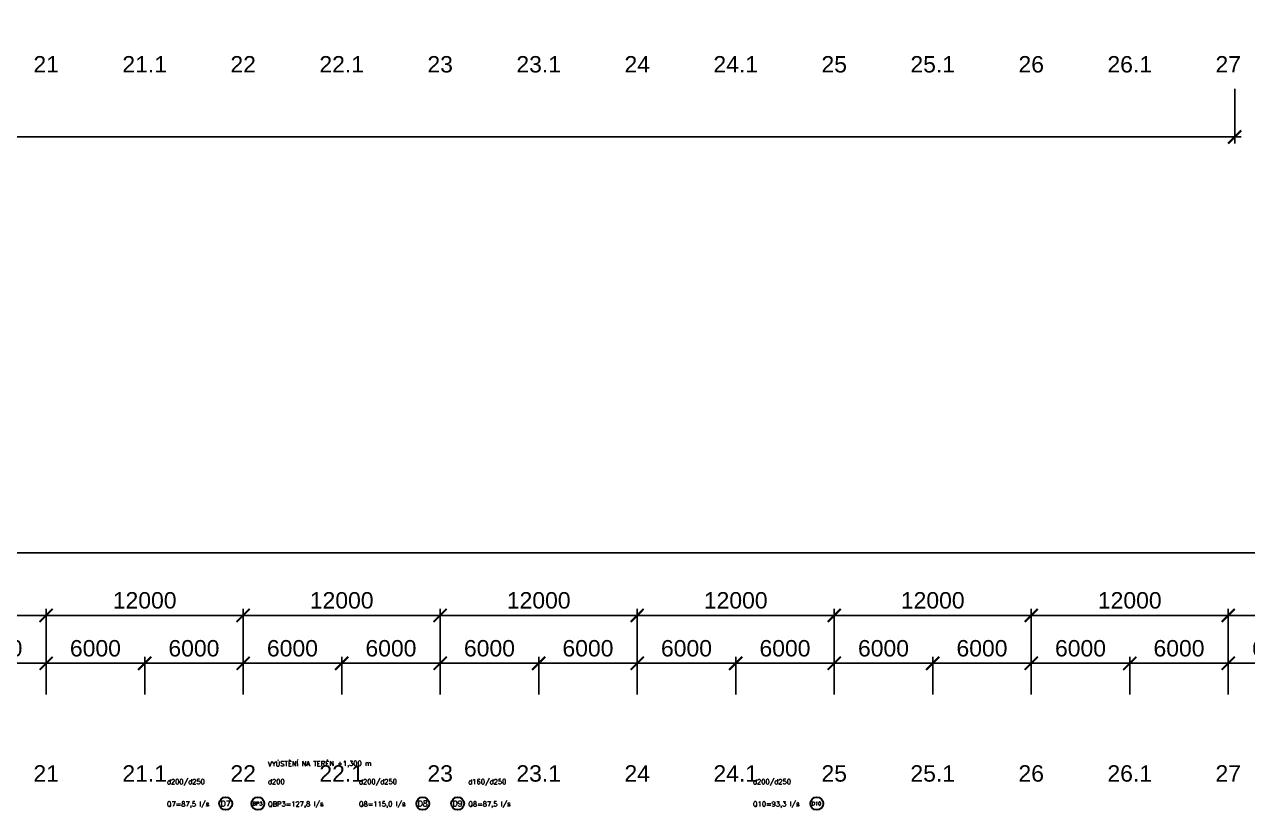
# Model space of a CAD drawing. Header units: millimetres. Extents: x 325046 to 1268204, y 1875583 to 2761998.
# Drawn here: x 944757 to 1019254, y 2005392 to 2053383 of the extents above; entities that cross this region are included whole.
import ezdxf
from ezdxf.enums import TextEntityAlignment as Align

# ---------------------------------------------------------------- set-up
doc = ezdxf.new("R2010")
doc.units = ezdxf.units.MM
doc.header["$LTSCALE"] = 100
doc.header["$PDMODE"] = 65
doc.linetypes.add('CONTINOUS', pattern=[0])
doc.linetypes.add('SO02_F11anp01$0${ Leader Line}', pattern=[0])
for name, color, linetype, lineweight, true_color in [('Korabek-bezp_vtoky_text', 7, 'CONTINOUS', 0, 0x6b50af), ('Korabek-text', 7, 'Continuous', 0, 0x7a7a7a), ('Korabek-trasy', 7, 'Continuous', 30, 0x7478c3)]:
    doc.layers.add(name, color=color, linetype=linetype, lineweight=lineweight, true_color=true_color)
doc.layers.add('Kóty osové', color=5, linetype='Continuous')
doc.layers.add('Popis OS', color=7, linetype='Continuous', true_color=0xbd0a5d)
doc.styles.add('ARIL-TENKÝ', font='arial.ttf')
doc.styles.add('ROMANS', font='romans.shx', dxfattribs={"width": 0.8})
doc.dimstyles.new('400', dxfattribs={"dimscale": 400, "dimtxt": 2.5, "dimasz": 2, "dimexe": 1, "dimexo": 12, "dimgap": 1, "dimtad": 1, "dimdec": 0, "dimzin": 0, "dimdsep": 46, "dimtxsty": 'ARIL-TENKÝ', "dimblk": 'ARCHTICK', "dimcen": 4, "dimdle": 1, "dimclrd": 256, "dimclre": 256, "dimclrt": 7, "dimadec": 0, "dimazin": 0, "dimtfac": 1, "dimtdec": 0, "dimtix": 1, "dimtofl": 0, "dimtmove": 0, "dimatfit": 0, "dimldrblk": 'OBLIQUE', "dimfxl": 1, "dimtolj": 1, "dimtzin": 0, "dimlwd": -1, "dimlwe": -1, "dimarcsym": 0})

# ---------------------------------------------------------------- blocks, each defined once
blk = doc.blocks.new('_ARCHTICK')
at = {"color": 0, "linetype": 'ByBlock', "const_width": 0.15}
blk.add_lwpolyline([(-0.5, -0.5), (0.5, 0.5)], dxfattribs=at)
blk = doc.blocks.new('*D1061')
at = {"layer": 'Defpoints', "color": 0, "transparency": 16777216}
for p in [(940079, 2014479), (940079, 2007777), (946079, 2007777)]:
    blk.add_point(p, dxfattribs=at)
at = {"layer": 'Kóty osové', "transparency": 16777216}
for p, q in [((946479, 2014479), (939679, 2014479)), ((940079, 2012577), (940079, 2014879)), ((946079, 2012577), (946079, 2014879))]:
    blk.add_line(p, q, dxfattribs=at)
at = {"layer": 'Kóty osové', "transparency": 16777216, "xscale": 800, "yscale": 800, "zscale": 800}
for p, rotation in [((940079, 2014479), 179.9999999999866), ((946079, 2014479), 359.9999999999867)]:
    blk.add_blockref('_ARCHTICK', p, dxfattribs=dict(at, rotation=rotation))
at = {"layer": 'Kóty osové', "color": 7, "transparency": 16777216, "insert": (943079, 2015389), "char_height": 1000, "attachment_point": 5, "style": 'ARIL-TENKÝ'}
blk.add_mtext('\\A1;6000', dxfattribs=at)
blk = doc.blocks.new('_Oblique')
at = {"color": 0, "lineweight": -2}
blk.add_line((-0.5, -0.5), (0.5, 0.5), dxfattribs=at)
blk = doc.blocks.new('*D1088')
at = {"layer": 'Defpoints', "color": 0, "transparency": 16777216}
for p in [(1018079, 2014479), (1018079, 2007777), (1024079, 2007777)]:
    blk.add_point(p, dxfattribs=at)
at = {"layer": 'Kóty osové', "transparency": 16777216}
for p, q in [((1024479, 2014479), (1017679, 2014479)), ((1018079, 2012577), (1018079, 2014879)), ((1024079, 2012577), (1024079, 2014879))]:
    blk.add_line(p, q, dxfattribs=at)
at = {"layer": 'Kóty osové', "transparency": 16777216, "xscale": 800, "yscale": 800, "zscale": 800, "rotation": 180}
blk.add_blockref('_ARCHTICK', (1018079, 2014479), dxfattribs=at)
at = {"layer": 'Kóty osové', "transparency": 16777216, "xscale": 800, "yscale": 800, "zscale": 800}
blk.add_blockref('_ARCHTICK', (1024079, 2014479), dxfattribs=at)
at = {"layer": 'Kóty osové', "color": 7, "transparency": 16777216, "insert": (1021079, 2015389), "char_height": 1000, "attachment_point": 5, "style": 'ARIL-TENKÝ'}
blk.add_mtext('\\A1;6000', dxfattribs=at)
blk = doc.blocks.new('*D1089')
at = {"layer": 'Defpoints', "color": 0, "transparency": 16777216}
for p in [(1012079, 2014479), (1012079, 2007777), (1018079, 2007777)]:
    blk.add_point(p, dxfattribs=at)
at = {"layer": 'Kóty osové', "transparency": 16777216}
for p, q in [((1018479, 2014479), (1011679, 2014479)), ((1012079, 2012577), (1012079, 2014879)), ((1018079, 2012577), (1018079, 2014879))]:
    blk.add_line(p, q, dxfattribs=at)
at = {"layer": 'Kóty osové', "transparency": 16777216, "xscale": 800, "yscale": 800, "zscale": 800, "rotation": 180}
blk.add_blockref('_ARCHTICK', (1012079, 2014479), dxfattribs=at)
at = {"layer": 'Kóty osové', "transparency": 16777216, "xscale": 800, "yscale": 800, "zscale": 800}
blk.add_blockref('_ARCHTICK', (1018079, 2014479), dxfattribs=at)
at = {"layer": 'Kóty osové', "color": 7, "transparency": 16777216, "insert": (1015079, 2015389), "char_height": 1000, "attachment_point": 5, "style": 'ARIL-TENKÝ'}
blk.add_mtext('\\A1;6000', dxfattribs=at)
blk = doc.blocks.new('*D1090')
at = {"layer": 'Defpoints', "color": 0, "transparency": 16777216}
for p in [(1006079, 2014479), (1006079, 2007777), (1012079, 2007777)]:
    blk.add_point(p, dxfattribs=at)
at = {"layer": 'Kóty osové', "transparency": 16777216}
for p, q in [((1012479, 2014479), (1005679, 2014479)), ((1006079, 2012577), (1006079, 2014879)), ((1012079, 2012577), (1012079, 2014879))]:
    blk.add_line(p, q, dxfattribs=at)
at = {"layer": 'Kóty osové', "transparency": 16777216, "xscale": 800, "yscale": 800, "zscale": 800, "rotation": 180}
blk.add_blockref('_ARCHTICK', (1006079, 2014479), dxfattribs=at)
at = {"layer": 'Kóty osové', "transparency": 16777216, "xscale": 800, "yscale": 800, "zscale": 800}
blk.add_blockref('_ARCHTICK', (1012079, 2014479), dxfattribs=at)
at = {"layer": 'Kóty osové', "color": 7, "transparency": 16777216, "insert": (1009079, 2015389), "char_height": 1000, "attachment_point": 5, "style": 'ARIL-TENKÝ'}
blk.add_mtext('\\A1;6000', dxfattribs=at)
blk = doc.blocks.new('*D1091')
at = {"layer": 'Defpoints', "color": 0, "transparency": 16777216}
for p in [(1000079, 2014479), (1000079, 2007777), (1006079, 2007777)]:
    blk.add_point(p, dxfattribs=at)
at = {"layer": 'Kóty osové', "transparency": 16777216}
for p, q in [((1006479, 2014479), (999679, 2014479)), ((1000079, 2012577), (1000079, 2014879)), ((1006079, 2012577), (1006079, 2014879))]:
    blk.add_line(p, q, dxfattribs=at)
at = {"layer": 'Kóty osové', "transparency": 16777216, "xscale": 800, "yscale": 800, "zscale": 800, "rotation": 180}
blk.add_blockref('_ARCHTICK', (1000079, 2014479), dxfattribs=at)
at = {"layer": 'Kóty osové', "transparency": 16777216, "xscale": 800, "yscale": 800, "zscale": 800}
blk.add_blockref('_ARCHTICK', (1006079, 2014479), dxfattribs=at)
at = {"layer": 'Kóty osové', "color": 7, "transparency": 16777216, "insert": (1003079, 2015389), "char_height": 1000, "attachment_point": 5, "style": 'ARIL-TENKÝ'}
blk.add_mtext('\\A1;6000', dxfattribs=at)
blk = doc.blocks.new('*D1092')
at = {"layer": 'Defpoints', "color": 0, "transparency": 16777216}
for p in [(994079, 2014479), (994079, 2007777), (1000079, 2007777)]:
    blk.add_point(p, dxfattribs=at)
at = {"layer": 'Kóty osové', "transparency": 16777216}
for p, q in [((1000479, 2014479), (993679, 2014479)), ((994079, 2012577), (994079, 2014879)), ((1000079, 2012577), (1000079, 2014879))]:
    blk.add_line(p, q, dxfattribs=at)
at = {"layer": 'Kóty osové', "transparency": 16777216, "xscale": 800, "yscale": 800, "zscale": 800, "rotation": 180}
blk.add_blockref('_ARCHTICK', (994079, 2014479), dxfattribs=at)
at = {"layer": 'Kóty osové', "transparency": 16777216, "xscale": 800, "yscale": 800, "zscale": 800}
blk.add_blockref('_ARCHTICK', (1000079, 2014479), dxfattribs=at)
at = {"layer": 'Kóty osové', "color": 7, "transparency": 16777216, "insert": (997079, 2015389), "char_height": 1000, "attachment_point": 5, "style": 'ARIL-TENKÝ'}
blk.add_mtext('\\A1;6000', dxfattribs=at)
blk = doc.blocks.new('*D1093')
at = {"layer": 'Defpoints', "color": 0, "transparency": 16777216}
for p in [(988079, 2014479), (988079, 2007777), (994079, 2007777)]:
    blk.add_point(p, dxfattribs=at)
at = {"layer": 'Kóty osové', "transparency": 16777216}
for p, q in [((994479, 2014479), (987679, 2014479)), ((988079, 2012577), (988079, 2014879)), ((994079, 2012577), (994079, 2014879))]:
    blk.add_line(p, q, dxfattribs=at)
at = {"layer": 'Kóty osové', "transparency": 16777216, "xscale": 800, "yscale": 800, "zscale": 800, "rotation": 180}
blk.add_blockref('_ARCHTICK', (988079, 2014479), dxfattribs=at)
at = {"layer": 'Kóty osové', "transparency": 16777216, "xscale": 800, "yscale": 800, "zscale": 800}
blk.add_blockref('_ARCHTICK', (994079, 2014479), dxfattribs=at)
at = {"layer": 'Kóty osové', "color": 7, "transparency": 16777216, "insert": (991079, 2015389), "char_height": 1000, "attachment_point": 5, "style": 'ARIL-TENKÝ'}
blk.add_mtext('\\A1;6000', dxfattribs=at)
blk = doc.blocks.new('*D1094')
at = {"layer": 'Defpoints', "color": 0, "transparency": 16777216}
for p in [(982079, 2014479), (982079, 2007777), (988079, 2007777)]:
    blk.add_point(p, dxfattribs=at)
at = {"layer": 'Kóty osové', "transparency": 16777216}
for p, q in [((988479, 2014479), (981679, 2014479)), ((982079, 2012577), (982079, 2014879)), ((988079, 2012577), (988079, 2014879))]:
    blk.add_line(p, q, dxfattribs=at)
at = {"layer": 'Kóty osové', "transparency": 16777216, "xscale": 800, "yscale": 800, "zscale": 800, "rotation": 180}
blk.add_blockref('_ARCHTICK', (982079, 2014479), dxfattribs=at)
at = {"layer": 'Kóty osové', "transparency": 16777216, "xscale": 800, "yscale": 800, "zscale": 800}
blk.add_blockref('_ARCHTICK', (988079, 2014479), dxfattribs=at)
at = {"layer": 'Kóty osové', "color": 7, "transparency": 16777216, "insert": (985079, 2015389), "char_height": 1000, "attachment_point": 5, "style": 'ARIL-TENKÝ'}
blk.add_mtext('\\A1;6000', dxfattribs=at)
blk = doc.blocks.new('*D1095')
at = {"layer": 'Defpoints', "color": 0, "transparency": 16777216}
for p in [(976079, 2014479), (976079, 2007777), (982079, 2007777)]:
    blk.add_point(p, dxfattribs=at)
at = {"layer": 'Kóty osové', "transparency": 16777216}
for p, q in [((982479, 2014479), (975679, 2014479)), ((976079, 2012577), (976079, 2014879)), ((982079, 2012577), (982079, 2014879))]:
    blk.add_line(p, q, dxfattribs=at)
at = {"layer": 'Kóty osové', "transparency": 16777216, "xscale": 800, "yscale": 800, "zscale": 800, "rotation": 180}
blk.add_blockref('_ARCHTICK', (976079, 2014479), dxfattribs=at)
at = {"layer": 'Kóty osové', "transparency": 16777216, "xscale": 800, "yscale": 800, "zscale": 800}
blk.add_blockref('_ARCHTICK', (982079, 2014479), dxfattribs=at)
at = {"layer": 'Kóty osové', "color": 7, "transparency": 16777216, "insert": (979079, 2015389), "char_height": 1000, "attachment_point": 5, "style": 'ARIL-TENKÝ'}
blk.add_mtext('\\A1;6000', dxfattribs=at)
blk = doc.blocks.new('*D1096')
at = {"layer": 'Defpoints', "color": 0, "transparency": 16777216}
for p in [(970079, 2014479), (970079, 2007777), (976079, 2007777)]:
    blk.add_point(p, dxfattribs=at)
at = {"layer": 'Kóty osové', "transparency": 16777216}
for p, q in [((976479, 2014479), (969679, 2014479)), ((970079, 2012577), (970079, 2014879)), ((976079, 2012577), (976079, 2014879))]:
    blk.add_line(p, q, dxfattribs=at)
at = {"layer": 'Kóty osové', "transparency": 16777216, "xscale": 800, "yscale": 800, "zscale": 800, "rotation": 180}
blk.add_blockref('_ARCHTICK', (970079, 2014479), dxfattribs=at)
at = {"layer": 'Kóty osové', "transparency": 16777216, "xscale": 800, "yscale": 800, "zscale": 800}
blk.add_blockref('_ARCHTICK', (976079, 2014479), dxfattribs=at)
at = {"layer": 'Kóty osové', "color": 7, "transparency": 16777216, "insert": (973079, 2015389), "char_height": 1000, "attachment_point": 5, "style": 'ARIL-TENKÝ'}
blk.add_mtext('\\A1;6000', dxfattribs=at)
blk = doc.blocks.new('*D1097')
at = {"layer": 'Defpoints', "color": 0, "transparency": 16777216}
for p in [(964079, 2014479), (964079, 2007777), (970079, 2007777)]:
    blk.add_point(p, dxfattribs=at)
at = {"layer": 'Kóty osové', "transparency": 16777216}
for p, q in [((970479, 2014479), (963679, 2014479)), ((964079, 2012577), (964079, 2014879)), ((970079, 2012577), (970079, 2014879))]:
    blk.add_line(p, q, dxfattribs=at)
at = {"layer": 'Kóty osové', "transparency": 16777216, "xscale": 800, "yscale": 800, "zscale": 800, "rotation": 180}
blk.add_blockref('_ARCHTICK', (964079, 2014479), dxfattribs=at)
at = {"layer": 'Kóty osové', "transparency": 16777216, "xscale": 800, "yscale": 800, "zscale": 800}
blk.add_blockref('_ARCHTICK', (970079, 2014479), dxfattribs=at)
at = {"layer": 'Kóty osové', "color": 7, "transparency": 16777216, "insert": (967079, 2015389), "char_height": 1000, "attachment_point": 5, "style": 'ARIL-TENKÝ'}
blk.add_mtext('\\A1;6000', dxfattribs=at)
blk = doc.blocks.new('*D1098')
at = {"layer": 'Defpoints', "color": 0, "transparency": 16777216}
for p in [(958079, 2014479), (958079, 2007777), (964079, 2007777)]:
    blk.add_point(p, dxfattribs=at)
at = {"layer": 'Kóty osové', "transparency": 16777216}
for p, q in [((964479, 2014479), (957679, 2014479)), ((958079, 2012577), (958079, 2014879)), ((964079, 2012577), (964079, 2014879))]:
    blk.add_line(p, q, dxfattribs=at)
at = {"layer": 'Kóty osové', "transparency": 16777216, "xscale": 800, "yscale": 800, "zscale": 800, "rotation": 180}
blk.add_blockref('_ARCHTICK', (958079, 2014479), dxfattribs=at)
at = {"layer": 'Kóty osové', "transparency": 16777216, "xscale": 800, "yscale": 800, "zscale": 800}
blk.add_blockref('_ARCHTICK', (964079, 2014479), dxfattribs=at)
at = {"layer": 'Kóty osové', "color": 7, "transparency": 16777216, "insert": (961079, 2015389), "char_height": 1000, "attachment_point": 5, "style": 'ARIL-TENKÝ'}
blk.add_mtext('\\A1;6000', dxfattribs=at)
blk = doc.blocks.new('*D1099')
at = {"layer": 'Defpoints', "color": 0, "transparency": 16777216}
for p in [(952079, 2014479), (952079, 2007777), (958079, 2007777)]:
    blk.add_point(p, dxfattribs=at)
at = {"layer": 'Kóty osové', "transparency": 16777216}
for p, q in [((958479, 2014479), (951679, 2014479)), ((952079, 2012577), (952079, 2014879)), ((958079, 2012577), (958079, 2014879))]:
    blk.add_line(p, q, dxfattribs=at)
at = {"layer": 'Kóty osové', "transparency": 16777216, "xscale": 800, "yscale": 800, "zscale": 800, "rotation": 180}
blk.add_blockref('_ARCHTICK', (952079, 2014479), dxfattribs=at)
at = {"layer": 'Kóty osové', "transparency": 16777216, "xscale": 800, "yscale": 800, "zscale": 800}
blk.add_blockref('_ARCHTICK', (958079, 2014479), dxfattribs=at)
at = {"layer": 'Kóty osové', "color": 7, "transparency": 16777216, "insert": (955079, 2015389), "char_height": 1000, "attachment_point": 5, "style": 'ARIL-TENKÝ'}
blk.add_mtext('\\A1;6000', dxfattribs=at)
blk = doc.blocks.new('*D1100')
at = {"layer": 'Defpoints', "color": 0, "transparency": 16777216}
for p in [(946079, 2014479), (946079, 2007777), (952079, 2007777)]:
    blk.add_point(p, dxfattribs=at)
at = {"layer": 'Kóty osové', "transparency": 16777216}
for p, q in [((952479, 2014479), (945679, 2014479)), ((946079, 2012577), (946079, 2014879)), ((952079, 2012577), (952079, 2014879))]:
    blk.add_line(p, q, dxfattribs=at)
at = {"layer": 'Kóty osové', "transparency": 16777216, "xscale": 800, "yscale": 800, "zscale": 800, "rotation": 180}
blk.add_blockref('_ARCHTICK', (946079, 2014479), dxfattribs=at)
at = {"layer": 'Kóty osové', "transparency": 16777216, "xscale": 800, "yscale": 800, "zscale": 800}
blk.add_blockref('_ARCHTICK', (952079, 2014479), dxfattribs=at)
at = {"layer": 'Kóty osové', "color": 7, "transparency": 16777216, "insert": (949079, 2015389), "char_height": 1000, "attachment_point": 5, "style": 'ARIL-TENKÝ'}
blk.add_mtext('\\A1;6000', dxfattribs=at)
blk = doc.blocks.new('*D1121')
at = {"layer": 'Defpoints', "color": 0, "transparency": 16777216}
for p in [(934079, 2017397), (946079, 2012577), (934079, 2007897)]:
    blk.add_point(p, dxfattribs=at)
at = {"layer": 'Kóty osové', "transparency": 16777216}
for p, q in [((946479, 2017397), (933679, 2017397)), ((934079, 2012697), (934079, 2017797)), ((946079, 2017377), (946079, 2017797))]:
    blk.add_line(p, q, dxfattribs=at)
at = {"layer": 'Kóty osové', "transparency": 16777216, "xscale": 800, "yscale": 800, "zscale": 800, "rotation": 180}
blk.add_blockref('_ARCHTICK', (934079, 2017397), dxfattribs=at)
at = {"layer": 'Kóty osové', "transparency": 16777216, "xscale": 800, "yscale": 800, "zscale": 800}
blk.add_blockref('_ARCHTICK', (946079, 2017397), dxfattribs=at)
at = {"layer": 'Kóty osové', "color": 7, "transparency": 16777216, "insert": (940079, 2018308), "char_height": 1000, "attachment_point": 5, "style": 'ARIL-TENKÝ'}
blk.add_mtext('\\A1;12000', dxfattribs=at)
blk = doc.blocks.new('*D1122')
at = {"layer": 'Defpoints', "color": 0, "transparency": 16777216}
for p in [(946079, 2017397), (958079, 2012577), (946079, 2007897)]:
    blk.add_point(p, dxfattribs=at)
at = {"layer": 'Kóty osové', "transparency": 16777216}
for p, q in [((958479, 2017397), (945679, 2017397)), ((946079, 2012697), (946079, 2017797)), ((958079, 2017377), (958079, 2017797))]:
    blk.add_line(p, q, dxfattribs=at)
at = {"layer": 'Kóty osové', "transparency": 16777216, "xscale": 800, "yscale": 800, "zscale": 800, "rotation": 180}
blk.add_blockref('_ARCHTICK', (946079, 2017397), dxfattribs=at)
at = {"layer": 'Kóty osové', "transparency": 16777216, "xscale": 800, "yscale": 800, "zscale": 800}
blk.add_blockref('_ARCHTICK', (958079, 2017397), dxfattribs=at)
at = {"layer": 'Kóty osové', "color": 7, "transparency": 16777216, "insert": (952079, 2018308), "char_height": 1000, "attachment_point": 5, "style": 'ARIL-TENKÝ'}
blk.add_mtext('\\A1;12000', dxfattribs=at)
blk = doc.blocks.new('*D1123')
at = {"layer": 'Defpoints', "color": 0, "transparency": 16777216}
for p in [(958079, 2017397), (970079, 2012577), (958079, 2007897)]:
    blk.add_point(p, dxfattribs=at)
at = {"layer": 'Kóty osové', "transparency": 16777216}
for p, q in [((970479, 2017397), (957679, 2017397)), ((958079, 2012697), (958079, 2017797)), ((970079, 2017377), (970079, 2017797))]:
    blk.add_line(p, q, dxfattribs=at)
at = {"layer": 'Kóty osové', "transparency": 16777216, "xscale": 800, "yscale": 800, "zscale": 800, "rotation": 180}
blk.add_blockref('_ARCHTICK', (958079, 2017397), dxfattribs=at)
at = {"layer": 'Kóty osové', "transparency": 16777216, "xscale": 800, "yscale": 800, "zscale": 800}
blk.add_blockref('_ARCHTICK', (970079, 2017397), dxfattribs=at)
at = {"layer": 'Kóty osové', "color": 7, "transparency": 16777216, "insert": (964079, 2018308), "char_height": 1000, "attachment_point": 5, "style": 'ARIL-TENKÝ'}
blk.add_mtext('\\A1;12000', dxfattribs=at)
blk = doc.blocks.new('*D1124')
at = {"layer": 'Defpoints', "color": 0, "transparency": 16777216}
for p in [(970079, 2017397), (982079, 2012577), (970079, 2007897)]:
    blk.add_point(p, dxfattribs=at)
at = {"layer": 'Kóty osové', "transparency": 16777216}
for p, q in [((982479, 2017397), (969679, 2017397)), ((970079, 2012697), (970079, 2017797)), ((982079, 2017377), (982079, 2017797))]:
    blk.add_line(p, q, dxfattribs=at)
at = {"layer": 'Kóty osové', "transparency": 16777216, "xscale": 800, "yscale": 800, "zscale": 800, "rotation": 180}
blk.add_blockref('_ARCHTICK', (970079, 2017397), dxfattribs=at)
at = {"layer": 'Kóty osové', "transparency": 16777216, "xscale": 800, "yscale": 800, "zscale": 800}
blk.add_blockref('_ARCHTICK', (982079, 2017397), dxfattribs=at)
at = {"layer": 'Kóty osové', "color": 7, "transparency": 16777216, "insert": (976079, 2018308), "char_height": 1000, "attachment_point": 5, "style": 'ARIL-TENKÝ'}
blk.add_mtext('\\A1;12000', dxfattribs=at)
blk = doc.blocks.new('*D1125')
at = {"layer": 'Defpoints', "color": 0, "transparency": 16777216}
for p in [(982079, 2017397), (994079, 2012577), (982079, 2007897)]:
    blk.add_point(p, dxfattribs=at)
at = {"layer": 'Kóty osové', "transparency": 16777216}
for p, q in [((994479, 2017397), (981679, 2017397)), ((982079, 2012697), (982079, 2017797)), ((994079, 2017377), (994079, 2017797))]:
    blk.add_line(p, q, dxfattribs=at)
at = {"layer": 'Kóty osové', "transparency": 16777216, "xscale": 800, "yscale": 800, "zscale": 800, "rotation": 180}
blk.add_blockref('_ARCHTICK', (982079, 2017397), dxfattribs=at)
at = {"layer": 'Kóty osové', "transparency": 16777216, "xscale": 800, "yscale": 800, "zscale": 800}
blk.add_blockref('_ARCHTICK', (994079, 2017397), dxfattribs=at)
at = {"layer": 'Kóty osové', "color": 7, "transparency": 16777216, "insert": (988079, 2018308), "char_height": 1000, "attachment_point": 5, "style": 'ARIL-TENKÝ'}
blk.add_mtext('\\A1;12000', dxfattribs=at)
blk = doc.blocks.new('*D1126')
at = {"layer": 'Defpoints', "color": 0, "transparency": 16777216}
for p in [(994079, 2017397), (1006079, 2012577), (994079, 2007897)]:
    blk.add_point(p, dxfattribs=at)
at = {"layer": 'Kóty osové', "transparency": 16777216}
for p, q in [((1006479, 2017397), (993679, 2017397)), ((994079, 2012697), (994079, 2017797)), ((1006079, 2017377), (1006079, 2017797))]:
    blk.add_line(p, q, dxfattribs=at)
at = {"layer": 'Kóty osové', "transparency": 16777216, "xscale": 800, "yscale": 800, "zscale": 800, "rotation": 180}
blk.add_blockref('_ARCHTICK', (994079, 2017397), dxfattribs=at)
at = {"layer": 'Kóty osové', "transparency": 16777216, "xscale": 800, "yscale": 800, "zscale": 800}
blk.add_blockref('_ARCHTICK', (1006079, 2017397), dxfattribs=at)
at = {"layer": 'Kóty osové', "color": 7, "transparency": 16777216, "insert": (1000079, 2018308), "char_height": 1000, "attachment_point": 5, "style": 'ARIL-TENKÝ'}
blk.add_mtext('\\A1;12000', dxfattribs=at)
blk = doc.blocks.new('*D1127')
at = {"layer": 'Defpoints', "color": 0, "transparency": 16777216}
for p in [(1006079, 2017397), (1018079, 2012577), (1006079, 2007897)]:
    blk.add_point(p, dxfattribs=at)
at = {"layer": 'Kóty osové', "transparency": 16777216}
for p, q in [((1018479, 2017397), (1005679, 2017397)), ((1006079, 2012697), (1006079, 2017797)), ((1018079, 2017377), (1018079, 2017797))]:
    blk.add_line(p, q, dxfattribs=at)
at = {"layer": 'Kóty osové', "transparency": 16777216, "xscale": 800, "yscale": 800, "zscale": 800, "rotation": 180}
blk.add_blockref('_ARCHTICK', (1006079, 2017397), dxfattribs=at)
at = {"layer": 'Kóty osové', "transparency": 16777216, "xscale": 800, "yscale": 800, "zscale": 800}
blk.add_blockref('_ARCHTICK', (1018079, 2017397), dxfattribs=at)
at = {"layer": 'Kóty osové', "color": 7, "transparency": 16777216, "insert": (1012079, 2018308), "char_height": 1000, "attachment_point": 5, "style": 'ARIL-TENKÝ'}
blk.add_mtext('\\A1;12000', dxfattribs=at)
blk = doc.blocks.new('*D1128')
at = {"layer": 'Defpoints', "color": 0, "transparency": 16777216}
for p in [(1018079, 2017397), (1030079, 2012577), (1018079, 2007897)]:
    blk.add_point(p, dxfattribs=at)
at = {"layer": 'Kóty osové', "transparency": 16777216}
for p, q in [((1030479, 2017397), (1017679, 2017397)), ((1018079, 2012697), (1018079, 2017797)), ((1030079, 2017377), (1030079, 2017797))]:
    blk.add_line(p, q, dxfattribs=at)
at = {"layer": 'Kóty osové', "transparency": 16777216, "xscale": 800, "yscale": 800, "zscale": 800, "rotation": 180}
blk.add_blockref('_ARCHTICK', (1018079, 2017397), dxfattribs=at)
at = {"layer": 'Kóty osové', "transparency": 16777216, "xscale": 800, "yscale": 800, "zscale": 800}
blk.add_blockref('_ARCHTICK', (1030079, 2017397), dxfattribs=at)
at = {"layer": 'Kóty osové', "color": 7, "transparency": 16777216, "insert": (1024079, 2018308), "char_height": 1000, "attachment_point": 5, "style": 'ARIL-TENKÝ'}
blk.add_mtext('\\A1;12000', dxfattribs=at)
blk = doc.blocks.new('A$C73023567')
at = {"layer": 'Korabek-bezp_vtoky_text', "lineweight": 30}
blk.add_circle((253170.8, 126546.4), 392.2, dxfattribs=at)
at = {"layer": 'Korabek-text', "lineweight": 30}
for centre in [(251214.2, 126546.4), (263214.2, 126546.4), (265335.8, 126546.4), (287214.2, 126546.4)]:
    blk.add_circle(centre, 392.2, dxfattribs=at)
at = {"layer": 'Korabek-bezp_vtoky_text', "style": 'ROMANS'}
for s, height, rotation, p in [('VYÚSTĚNÍ NA TERÉN +1,300 m', 300, 0.347404, (253786.9, 128962.1)), ('d200', 300, 0.347404, (253786.9, 127878.9)), ('BP3', 225, 359.652596, (252853.7, 126547.3)), ('QBP3=127,8 l/s', 300, 0.347404, (253786.9, 126510.5))]:
    blk.add_text(s, height=height, rotation=rotation, dxfattribs=at).set_placement(p, align=Align.MIDDLE_LEFT)
at = {"layer": 'Korabek-text', "style": 'ROMANS'}
for s, height, rotation, p in [('d200/d250', 300, 0.347404, (247627.1, 127870.2)), ('d200/d250', 300, 0.347404, (259327.1, 127870.2)), ('d160/d250', 300, 0.347404, (265987, 127870.2)), ('d200/d250', 300, 0.347404, (283327.1, 127870.2)), ('Q7=87,5 l/s', 300, 0.347404, (247627.1, 126514.1)), ('D7', 350, 359.652596, (250897.1, 126547.3)), ('Q8=115,0 l/s', 300, 0.347404, (259327.1, 126514.1)), ('D8', 350, 359.652596, (262897.1, 126547.3)), ('D9', 350, 359.652596, (265018.8, 126547.3)), ('Q8=87,5 l/s', 300, 0.347404, (265987, 126514.1)), ('Q10=93,3 l/s', 300, 0.347404, (283327.1, 126514.1)), ('D10', 225, 359.652596, (286897.1, 126547.3))]:
    blk.add_text(s, height=height, rotation=rotation, dxfattribs=at).set_placement(p, align=Align.MIDDLE_LEFT)
blk = doc.blocks.new('*D1568')
at = {"layer": 'Defpoints', "color": 0, "transparency": 16777216}
for p in [(705684, 2054273), (1018474, 2054273), (705684, 2046531)]:
    blk.add_point(p, dxfattribs=at)
at = {"layer": 'Kóty osové', "transparency": 16777216}
for p, q in [((705684, 2049473), (705684, 2046131)), ((1018474, 2049473), (1018474, 2046131)), ((1018874, 2046531), (705284, 2046531))]:
    blk.add_line(p, q, dxfattribs=at)
at = {"layer": 'Kóty osové', "transparency": 16777216, "xscale": 800, "yscale": 800, "zscale": 800, "rotation": 180}
blk.add_blockref('_ARCHTICK', (705684, 2046531), dxfattribs=at)
at = {"layer": 'Kóty osové', "transparency": 16777216, "xscale": 800, "yscale": 800, "zscale": 800}
blk.add_blockref('_ARCHTICK', (1018474, 2046531), dxfattribs=at)
at = {"layer": 'Kóty osové', "color": 7, "transparency": 16777216, "insert": (862079, 2047442), "char_height": 1000, "attachment_point": 5, "style": 'ARIL-TENKÝ'}
blk.add_mtext('\\A1;312790', dxfattribs=at)
blk = doc.blocks.new('*D1570')
at = {"layer": 'Defpoints', "color": 0, "transparency": 16777216}
for p in [(705684, 2021211), (705684, 2004708), (1078474, 2004708)]:
    blk.add_point(p, dxfattribs=at)
at = {"layer": 'Kóty osové', "transparency": 16777216}
for p, q in [((1078874, 2021211), (705284, 2021211)), ((705684, 2009508), (705684, 2021611)), ((1078474, 2009508), (1078474, 2021611))]:
    blk.add_line(p, q, dxfattribs=at)
at = {"layer": 'Kóty osové', "transparency": 16777216, "xscale": 800, "yscale": 800, "zscale": 800, "rotation": 180}
blk.add_blockref('_ARCHTICK', (705684, 2021211), dxfattribs=at)
at = {"layer": 'Kóty osové', "transparency": 16777216, "xscale": 800, "yscale": 800, "zscale": 800}
blk.add_blockref('_ARCHTICK', (1078474, 2021211), dxfattribs=at)
at = {"layer": 'Kóty osové', "color": 7, "transparency": 16777216, "insert": (892079, 2022122), "char_height": 1000, "attachment_point": 5, "style": 'ARIL-TENKÝ'}
blk.add_mtext('\\A1;372790', dxfattribs=at)

msp = doc.modelspace()

# ---------------------------------------------------------------- block references
at = {"layer": 'Korabek-trasy', "linetype": 'SO02_F11anp01$0${ Leader Line}'}
msp.add_blockref('A$C73023567', (705803.7, 1879392.2), dxfattribs=at)

# ---------------------------------------------------------------- texts
at = {"layer": 'Popis OS', "linetype": 'ByBlock', "style": 'ARIL-TENKÝ'}
for s, p in [('21', (946078.7, 2050958.4)), ('21.1', (952078.7, 2050958.4)), ('22', (958078.7, 2050958.4)), ('22.1', (964078.7, 2050958.4)), ('23', (970078.7, 2050958.4)), ('23.1', (976078.7, 2050958.4)), ('24', (982078.7, 2050958.4)), ('24.1', (988078.7, 2050958.4)), ('25', (994078.7, 2050958.4)), ('25.1', (1000078.7, 2050958.4)), ('26', (1006078.7, 2050958.4)), ('26.1', (1012078.7, 2050958.4)), ('27', (1018078.7, 2050958.4)), ('21', (946078.7, 2007772.8)), ('21.1', (952078.7, 2007772.8)), ('22', (958078.7, 2007772.8)), ('22.1', (964078.7, 2007772.8)), ('23', (970078.7, 2007772.8)), ('23.1', (976078.7, 2007772.8)), ('24', (982078.7, 2007772.8)), ('24.1', (988078.7, 2007772.8)), ('25', (994078.7, 2007772.8)), ('25.1', (1000078.7, 2007772.8)), ('26', (1006078.7, 2007772.8)), ('26.1', (1012078.7, 2007772.8)), ('27', (1018078.7, 2007772.8))]:
    msp.add_text(s, height=1000, dxfattribs=at).set_placement(p, align=Align.MIDDLE_CENTER)

# ---------------------------------------------------------------- dimensions: what is measured, and where the dimension line sits
at = {"layer": 'Kóty osové'}
for base, p1, p2, picture, middle in [((705683.7, 2046530.6), (1018473.7, 2054273.4), (705683.7, 2054273.4), '*D1568', (862078.7, 2047441.6)), ((705683.7, 2021210.9), (1078473.7, 2004707.8), (705683.7, 2004707.8), '*D1570', (892078.7, 2022121.8)), ((934078.7, 2017397.4), (946078.7, 2012576.6), (934078.7, 2007896.6), '*D1121', (940078.7, 2018308)), ((946078.7, 2017397.4), (958078.7, 2012576.6), (946078.7, 2007896.6), '*D1122', (952078.7, 2018308)), ((958078.7, 2017397.4), (970078.7, 2012576.6), (958078.7, 2007896.6), '*D1123', (964078.7, 2018308)), ((970078.7, 2017397.4), (982078.7, 2012576.6), (970078.7, 2007896.6), '*D1124', (976078.7, 2018308)), ((982078.7, 2017397.4), (994078.7, 2012576.6), (982078.7, 2007896.6), '*D1125', (988078.7, 2018308)), ((994078.7, 2017397.4), (1006078.7, 2012576.6), (994078.7, 2007896.6), '*D1126', (1000078.7, 2018308)), ((1006078.7, 2017397.4), (1018078.7, 2012576.6), (1006078.7, 2007896.6), '*D1127', (1012078.7, 2018308)), ((1018078.7, 2017397.4), (1030078.7, 2012576.6), (1018078.7, 2007896.6), '*D1128', (1024078.7, 2018308)), ((946078.7, 2014478.7), (952078.7, 2007776.6), (946078.7, 2007776.6), '*D1100', (949078.7, 2015389.2)), ((952078.7, 2014478.7), (958078.7, 2007776.6), (952078.7, 2007776.6), '*D1099', (955078.7, 2015389.2)), ((958078.7, 2014478.7), (964078.7, 2007776.6), (958078.7, 2007776.6), '*D1098', (961078.7, 2015389.2)), ((964078.7, 2014478.7), (970078.7, 2007776.6), (964078.7, 2007776.6), '*D1097', (967078.7, 2015389.2)), ((970078.7, 2014478.7), (976078.7, 2007776.6), (970078.7, 2007776.6), '*D1096', (973078.7, 2015389.2)), ((976078.7, 2014478.7), (982078.7, 2007776.6), (976078.7, 2007776.6), '*D1095', (979078.7, 2015389.2)), ((982078.7, 2014478.7), (988078.7, 2007776.6), (982078.7, 2007776.6), '*D1094', (985078.7, 2015389.2)), ((988078.7, 2014478.7), (994078.7, 2007776.6), (988078.7, 2007776.6), '*D1093', (991078.7, 2015389.2)), ((994078.7, 2014478.7), (1000078.7, 2007776.6), (994078.7, 2007776.6), '*D1092', (997078.7, 2015389.2)), ((1000078.7, 2014478.7), (1006078.7, 2007776.6), (1000078.7, 2007776.6), '*D1091', (1003078.7, 2015389.2)), ((1006078.7, 2014478.7), (1012078.7, 2007776.6), (1006078.7, 2007776.6), '*D1090', (1009078.7, 2015389.2)), ((1012078.7, 2014478.7), (1018078.7, 2007776.6), (1012078.7, 2007776.6), '*D1089', (1015078.7, 2015389.2)), ((1018078.7, 2014478.7), (1024078.7, 2007776.6), (1018078.7, 2007776.6), '*D1088', (1021078.7, 2015389.2))]:
    dim = msp.add_linear_dim(base=base, p1=p1, p2=p2, dimstyle='400', override={"dimtmove": 1}, dxfattribs=at)
    dim.commit()
    dim.dimension.update_dxf_attribs({"geometry": picture, "text_midpoint": middle})
dim = msp.add_aligned_dim(p1=(946078.7, 2007776.6), p2=(940078.7, 2007776.6), distance=-6702.1, dimstyle='400', dxfattribs=at)
dim.commit()
dim.dimension.update_dxf_attribs({"geometry": '*D1061', "text_midpoint": (943078.7, 2015389.2)})

doc.saveas('drawing.dxf')
